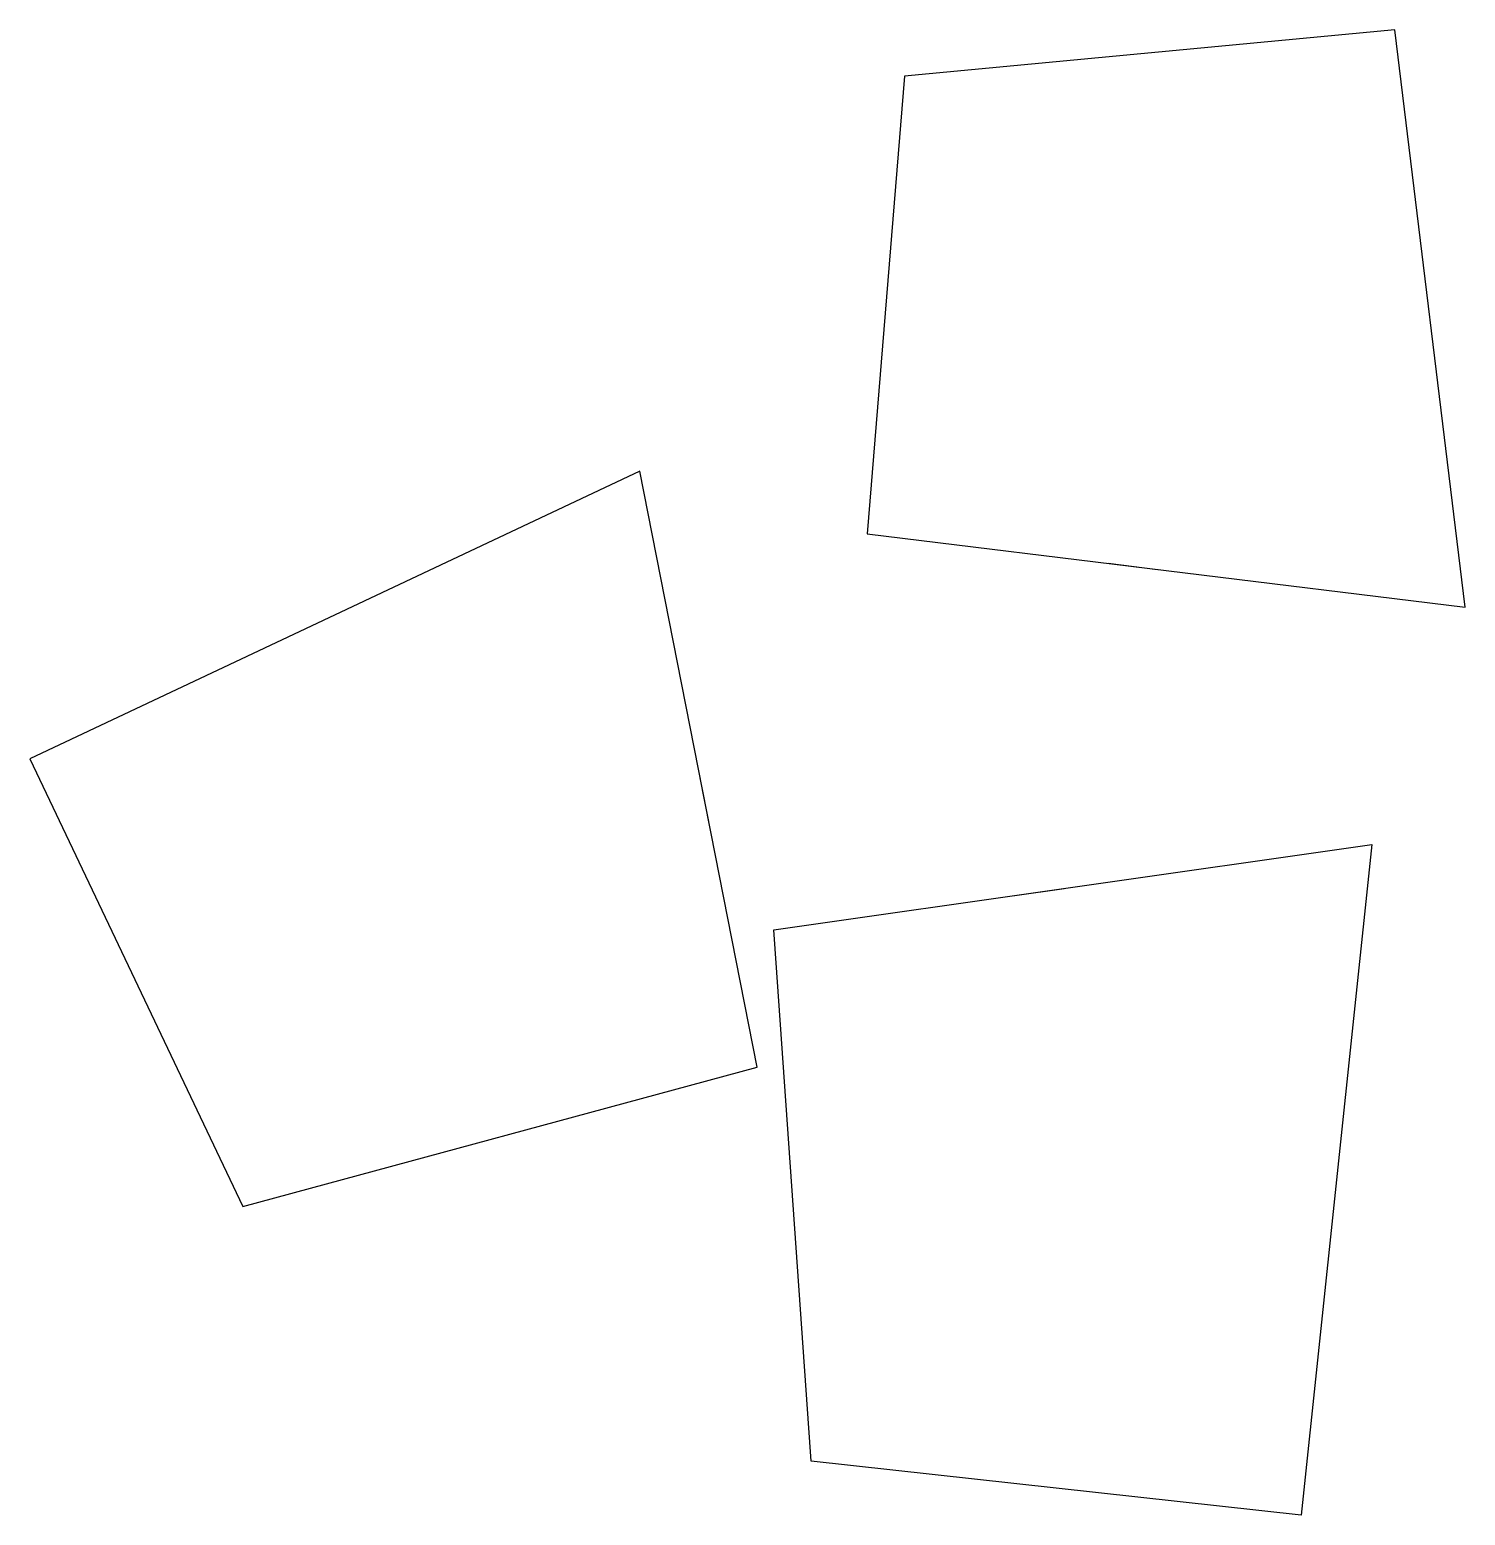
# Model space of a CAD drawing. Header units: millimetres. Extents: x -134 to 71, y -47 to 165.
import ezdxf

# ---------------------------------------------------------------- set-up
doc = ezdxf.new("R2010")
doc.units = ezdxf.units.MM
doc.layers.add('hcd_building_outline', color=178, linetype='Continuous', true_color=0x000000)
doc.layers.add('hcd_doors', color=178, linetype='Continuous', true_color=0x000000)

msp = doc.modelspace()

# ---------------------------------------------------------------- linework, layer by layer
at = {"layer": 'hcd_building_outline'}
for points in [[(-14.57, 93.48), (70.72, 83.02), (60.66, 165.37), (-9.24, 158.74)], [(-30.23, 17.38), (-46.98, 102.41), (-133.98, 61.39), (-103.59, -2.48)], [(-27.89, 37), (57.41, 49.14), (47.34, -46.52), (-22.56, -38.82)]]:
    msp.add_lwpolyline(points, close=True, dxfattribs=at)
at = {"layer": 'hcd_doors'}
for points in [[(19.81, 89.26), (26.84, 88.4)], [(-36.98, 51.66), (-38.36, 58.66)], [(6.49, 41.89), (13.52, 42.89)]]:
    msp.add_lwpolyline(points, dxfattribs=at)

doc.saveas('drawing.dxf')
